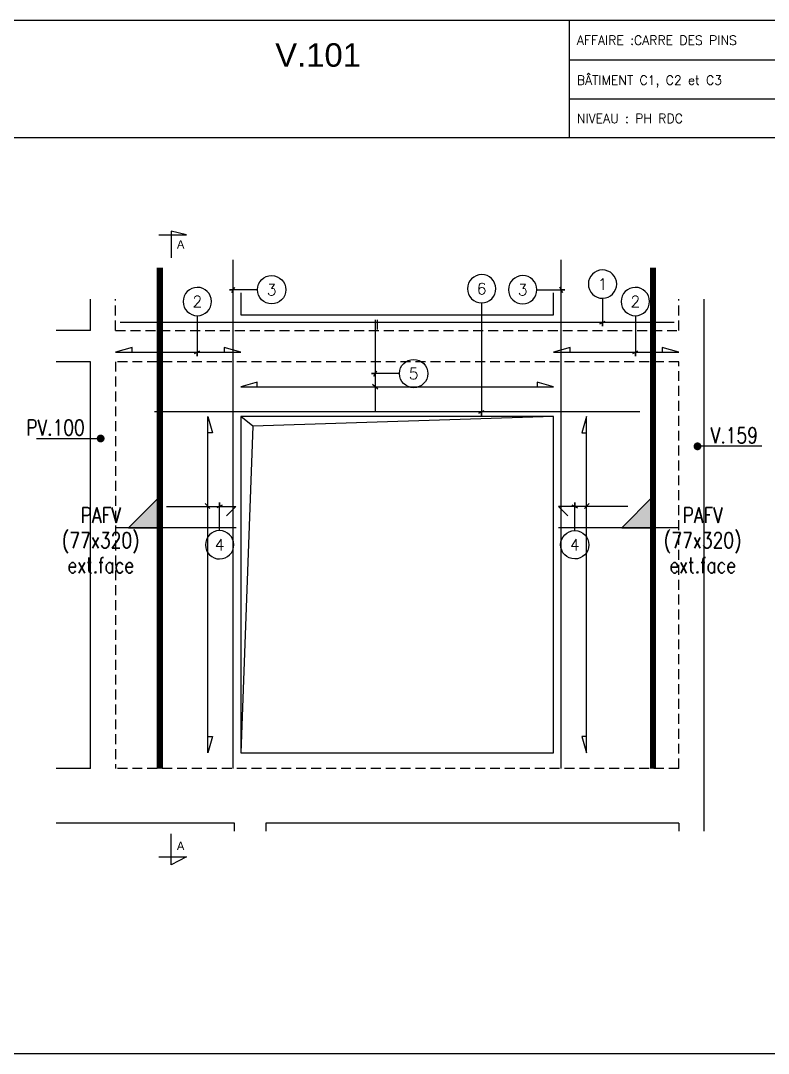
# Model space of a CAD drawing. Header units: metres. Extents: x -5618 to 118954, y -306 to 4637.
# Drawn here: x 14436 to 14914, y 914 to 1574 of the extents above; entities that cross this region are included whole.
import ezdxf
from ezdxf.enums import TextEntityAlignment as Align

# ---------------------------------------------------------------- set-up
doc = ezdxf.new("R2010")
doc.units = ezdxf.units.M
doc.linetypes.add('CACHE', pattern=[9.524999999999999, 6.35, -3.175])
for name, color, linetype in [('COTATION', 1, 'Continuous'), ('GO-FER-HA', 140, 'Continuous'), ('GO-TEXTE', 9, 'Continuous'), ('STR_TS', 22, 'Continuous'), ('STR_TS_TXT', 7, 'Continuous'), ('STR_VOI-POT', 6, 'Continuous')]:
    doc.layers.add(name, color=color, linetype=linetype)
doc.layers.add('Kofragna_forma', color=7, linetype='Continuous', lineweight=70)
doc.styles.add('ARIAL', font='ARIAL.TTF')
doc.styles.add('Lucida', font='LSANSI.TTF')
doc.styles.add('schéma', font='simplex.shx')
doc.styles.add('TEXTE', font='romans.shx')
doc.styles.add('TEXTE TS', font='romans.shx', dxfattribs={"width": 0.7, "oblique": 15})

# ---------------------------------------------------------------- blocks, each defined once
blk = doc.blocks.new('ime')
at = {"layer": 'COTATION', "const_width": 2.5}
blk.add_lwpolyline([(1.25, 0, -1), (-1.25, 0, -1)], format="xyb", close=True, dxfattribs=at)
at = {"layer": 'COTATION'}
blk.add_lwpolyline([(41.09158464876236, 0), (0, 0)], dxfattribs=at)
at = {"layer": 'COTATION', "color": 7, "style": 'TEXTE TS', "width": 0.8}
blk.add_attdef('NAME', (9.079526555316988, 2), '', height=10, dxfattribs=at)
blk = doc.blocks.new('mrega')
at = {"layer": 'STR_TS_TXT', "style": 'TEXTE TS', "width": 0.8}
for tag, p in [('ST10', (14.47619047619082, 0)), ('DIM', (14.47619047619082, -16)), ('NOTE', (14.47619047619082, -32))]:
    blk.add_attdef(tag, text='', height=10, dxfattribs=at).set_placement(p, align=Align.CENTER)
blk = doc.blocks.new('A$C6F247267')
blk.add_hatch(color=256).paths.add_polyline_path([(5.684341886080801e-14, -0.1999999999999886), (-0.1999999999999886, 0), (5.684341886080801e-14, 0)])
blk.add_lwpolyline([(-0.1999999999999886, 0), (5.684341886080801e-14, 0), (5.684341886080801e-14, -0.1999999999999886), (-0.1999999999999886, 0)])

msp = doc.modelspace()

# ---------------------------------------------------------------- linework, layer by layer
for p, q in [((14786.96997789425, 1573.712024445221), (14786.96997789425, 1498.770781202282)), ((14786.96997789448, 1548.714524444932), (14949.93993521995, 1548.714524444932)), ((14786.96997789448, 1523.717024444992), (14949.93993521995, 1523.717024444992))]:
    msp.add_line(p, q)
msp.add_lwpolyline([(14204.88718614844, 1573.712024445221), (14204.88718614844, 913.7780244450956), (15154.79218614824, 913.7780244450956), (15154.79218614824, 1573.712024445221)], close=True)
msp.add_lwpolyline([(15154.79218614824, 1498.770781202282), (14204.88718614844, 1498.770781202282)])
at = {"layer": 'COTATION'}
for p, q in [((14664.79692870088, 1338.165172963268, 93.84408971273348), (14661.44181164777, 1341.115866676594, 93.84408971273348)), ((14557.43389217972, 1261.865318388473, 187.688179425467), (14554.48319846639, 1265.220435441602, 187.688179425467)), ((14796.79269364364, 1261.865318388473, 187.688179425467), (14799.74338735697, 1265.220435441602, 187.688179425467))]:
    msp.add_line(p, q, dxfattribs=at)
for points, elevation in [([(14507.71962758552, 1361.809780175329), (14507.71962758552, 1364.809773905069), (14497.16197962843, 1361.809780175329), (14577.16197962843, 1361.809780175329), (14566.60433167137, 1364.809773905069), (14566.60433167137, 1361.809780175329)], 187.688179425467), ([(14787.67094086877, 1361.809780175327), (14787.67094086877, 1364.809773905067), (14777.11329291168, 1361.809780175327), (14857.11329291168, 1361.809780175328), (14846.55564495462, 1364.809773905068), (14846.55564495462, 1361.809780175328)], 187.688179425467), ([(14587.67094086877, 1339.64051981993), (14587.67094086877, 1342.64051354967), (14577.11329291168, 1339.64051981993), (14777.11329291168, 1339.640519819931), (14766.55564495462, 1342.640513549671), (14766.55564495462, 1339.640519819931)], 93.84408971273348), ([(14556.1770847837, 1116.345298602312), (14559.17707851344, 1116.345298602312), (14556.1770847837, 1105.787650645224), (14556.17708478369, 1320.787650645224), (14559.17707851343, 1310.230002688165), (14556.17708478369, 1310.230002688165)], 93.84408971273348), ([(14798.04950103966, 1116.345298602312), (14795.04950730992, 1116.345298602312), (14798.04950103966, 1105.787650645224), (14798.04950103967, 1320.787650645224), (14795.04950730993, 1310.230002688165), (14798.04950103967, 1310.230002688165)], 93.84408971273348)]:
    msp.add_lwpolyline(points, dxfattribs=dict(at, elevation=elevation))
at = {"layer": 'GO-FER-HA'}
for points, elevation in [([(14808.42560283872, 1396.29161645737, 512.322006256741), (14808.3548921606, 1396.291340416339), (14808.3548921606, 1378.423876040263), (14808.3548921606, 1380.82387604017), (14806.65783588574, 1379.926819765471), (14810.05194843546, 1381.720932315159)], 187.6881794254669), ([(14587.83481169271, 1401.840128890117, -512.322006256741), (14587.83453565167, 1401.769418211999), (14569.9670712756, 1401.769418211996), (14572.36707127551, 1401.769418211996), (14571.47001500081, 1400.072361937135), (14573.2641275505, 1403.466474486858)], 187.688179425467), ([(14731.16328941523, 1393.3445561487, 512.322006256741), (14731.09257873711, 1393.344280107669), (14731.09257873711, 1321.387650645317), (14731.09257873711, 1323.787650645223), (14729.39552246225, 1322.890594370525), (14732.78963501197, 1324.684706920213)], 93.84408971273348), ([(14766.39177413065, 1401.840128890117, 512.322006256741), (14766.39205017168, 1401.769418211999), (14784.25951454776, 1401.769418211996), (14781.85951454785, 1401.769418211996), (14782.75657082255, 1400.072361937135), (14780.96245827286, 1403.466474486858)], 187.688179425467), ([(14549.44296317576, 1385.152236033611, 512.322006256741), (14549.37225249764, 1385.151959992579), (14549.37225249764, 1359.409780175422), (14549.37225249764, 1361.809780175329), (14547.67519622278, 1360.912723900631), (14551.0693087725, 1362.706836450318)], 187.688179425467), ([(14829.39427645901, 1385.15223603361, 512.322006256741), (14829.32356578089, 1385.151959992578), (14829.32356578089, 1359.409780175421), (14829.32356578089, 1361.809780175328), (14827.62650950603, 1360.91272390063), (14831.02062205575, 1362.706836450317)], 187.688179425467), ([(14678.58711059153, 1348.246596974944, -512.322006256741), (14678.5868345505, 1348.175886296825), (14660.71937017442, 1348.175886296823), (14663.11937017433, 1348.175886296823), (14662.22231389963, 1346.478830021962), (14664.01642644932, 1349.872942571684)], 93.84408971273348), ([(14563.55422854472, 1247.826638993763, 512.322006256741), (14563.62493922284, 1247.826915034794), (14563.62493922284, 1265.69437941087), (14563.62493922284, 1263.294379410963), (14565.3219954977, 1264.191435685661), (14561.92788294798, 1262.397323135975)], 187.688179425467), ([(14790.67235727863, 1247.826638993763, -512.322006256741), (14790.60164660052, 1247.826915034794), (14790.60164660051, 1265.69437941087), (14790.60164660051, 1263.294379410963), (14788.90459032565, 1264.191435685661), (14792.29870287537, 1262.397323135975)], 187.688179425467)]:
    msp.add_lwpolyline(points, format="xyb", dxfattribs=dict(at, elevation=elevation))
at = {"layer": 'GO-TEXTE', "flags": 128}
for points, elevation in [([(14524.77881154822, 1436.881177525307), (14542.42655115506, 1436.875059120959), (14532.75033315025, 1439.158470040749), (14532.74342645071, 1422.23699573337)], 187.6881794254669), ([(14524.75513361873, 1039.464056069124), (14542.40287428606, 1039.464056069124), (14532.7248251245, 1034.184000174724), (14532.7248251245, 1054.105475679365)], 187.688179425467)]:
    msp.add_lwpolyline(points, dxfattribs=dict(at, elevation=elevation))
at = {"layer": 'Kofragna_forma', "color": 4, "lineweight": -3}
for p, q in [((14481.06447962837, 1375.790150645307, 187.688179425467), (14481.06447962837, 1395.790150645304, 187.688179425467)), ((14873.11329997487, 1395.790150645302, 187.688179425467), (14873.11329997487, 1156.787650645224, 187.688179425467)), ((14481.06447962837, 1375.790150645307, 187.688179425467), (14459.27129601081, 1375.790150645307, 187.688179425467)), ((14481.06447962837, 1355.790150645307, 187.688179425467), (14459.27129601081, 1355.790150645307, 187.688179425467)), ((14481.06447962837, 1095.787650645223, 187.688179425467), (14481.06447962837, 1355.790150645308, 187.688179425467)), ((14873.11445667732, 1156.787650645224, 187.688179425467), (14873.11445667732, 1055.787650645224, 187.688179425467)), ((14481.06447962837, 1095.787650645223, 187.688179425467), (14459.27129601081, 1095.787650645223, 187.688179425467)), ((14573.06447962837, 1060.787650645223, 187.688179425467), (14459.27129601081, 1060.787650645223, 187.688179425467)), ((14573.06447962837, 1055.787650645223, 187.688179425467), (14573.06447962837, 1060.787650645223, 187.688179425467)), ((14857.11329291168, 1060.787650645224, 187.688179425467), (14593.16197962844, 1060.787650645223, 187.688179425467)), ((14593.16197962844, 1060.787650645223, 187.688179425467), (14593.16197962843, 1055.787650645223, 187.688179425467)), ((14857.11329291168, 1060.787650645224, 187.688179425467), (14857.11329291168, 1055.787650645224, 187.688179425467))]:
    msp.add_line(p, q, dxfattribs=at)
at = {"layer": 'Kofragna_forma', "linetype": 'CACHE', "lineweight": -3}
for p, q in [((14497.16197962843, 1375.790150645304, 187.688179425467), (14497.16197962843, 1395.790150645304, 187.688179425467)), ((14857.11329291168, 1375.790150645304, 187.688179425467), (14857.11329291168, 1395.790150645302, 187.688179425467)), ((14497.16197962843, 1375.790150645304, 187.688179425467), (14857.11328850657, 1375.790150645304, 187.688179425467)), ((14497.16197962843, 1355.787650645223, 187.688179425467), (14497.16197962843, 1095.787650645223, 187.688179425467)), ((14857.11328850657, 1355.787650645223, 187.688179425467), (14497.16197962843, 1355.787650645223, 187.688179425467)), ((14857.11329291168, 1095.787650645224, 187.688179425467), (14857.11329291168, 1355.787650645223, 187.688179425467)), ((14857.11329291168, 1095.787650645224, 187.688179425467), (14497.16197962843, 1095.787650645223, 187.688179425467))]:
    msp.add_line(p, q, dxfattribs=at)
at = {"layer": 'Kofragna_forma', "color": 4, "lineweight": -3}
for points, elevation in [([(14577.11329291168, 1399.790150645302), (14577.11329291168, 1385.790150645304), (14777.11329291168, 1385.790150645304), (14777.11329291168, 1399.790150645302)], 187.688179425467), ([(14777.11329291168, 1320.787650645224), (14577.11329291168, 1320.787650645224), (14577.11329291168, 1105.787650645224), (14777.11329291168, 1105.787650645224), (14777.11329291168, 1320.787650645224)], 187.688179425467), ([(14777.11329291168, 1320.787650645224), (14584.76027593534, 1314.674900811525), (14577.11329291168, 1105.787650645224)], 187.688179425467), ([(14584.76027593534, 1314.674900811525), (14577.11329291168, 1320.787650645224)], 93.84408971273348)]:
    msp.add_lwpolyline(points, dxfattribs=dict(at, elevation=elevation))
at = {"layer": 'STR_TS', "linetype": 'CACHE', "ltscale": 2, "const_width": 4, "elevation": 187.688179425467}
for points in [[(14525.4796851039, 1095.787650645224), (14525.4796851039, 1415.787650645224)], [(14840.59377431877, 1095.787650645224), (14840.59377431877, 1415.787650645224)]]:
    msp.add_lwpolyline(points, dxfattribs=at)
at = {"layer": 'STR_TS', "color": 3, "elevation": 187.688179425467}
for points in [[(14574.11329291168, 1249.638548317425), (14497.16197962843, 1249.638548317425)], [(14857.06460619492, 1249.638548317425), (14780.11329291168, 1249.638548317425)]]:
    msp.add_lwpolyline(points, dxfattribs=at)
at = {"layer": 'STR_VOI-POT'}
for p, q in [((14572.36707127553, 1095.787650645224, 187.688179425467), (14572.3670712755, 1420.790150645303, 187.688179425467)), ((14781.85951454783, 1095.787650645224, 187.688179425467), (14781.85951454785, 1420.790150645303, 187.688179425467)), ((14854.11328850657, 1380.82387604017, 187.6881794254669), (14500.16197962843, 1380.82387604017, 187.688179425467)), ((14663.11937017434, 1382.517298608563, 93.8440897127335), (14663.11937017433, 1323.43502427244, 93.84408971273348)), ((14664.36432415907, 1382.517298608563, 93.84408971273353), (14664.36432415907, 1376.441061173066, 93.84408971273353)), ((14832.11329291168, 1323.787650645224, 93.84408971273348), (14522.11329291168, 1323.787650645223, 93.84408971273348))]:
    msp.add_line(p, q, dxfattribs=at)
at = {"layer": 'STR_VOI-POT', "elevation": 187.688179425467}
for points in [[(14529.69438121248, 1263.294379410815), (14574.02148091943, 1263.294379410815), (14568.03959224077, 1257.312490732163)], [(14824.53220461088, 1263.294379410815), (14780.20510490393, 1263.294379410815), (14786.18699358259, 1257.312490732163)]]:
    msp.add_lwpolyline(points, dxfattribs=at)

# ---------------------------------------------------------------- block references
at = {"layer": 'COTATION'}
ref = msp.add_blockref('ime', (14487.60559628583, 1306.68930034366, 187.688179425467), dxfattribs=dict(at, xscale=-1))
ref.add_attrib('NAME', 'PV.100', (14440.04987925432, 1308.68930034366, 187.688179425467), dxfattribs={"color": 7, "height": 10, "style": 'TEXTE TS', "width": 0.8})
ref = msp.add_blockref('ime', (14869.04536836689, 1301.687696427998, 187.688179425467), dxfattribs=at)
ref.add_attrib('NAME', 'V.159', (14877.49733195583, 1303.687696427998, 187.688179425467), dxfattribs={"color": 7, "height": 10, "style": 'TEXTE TS', "width": 0.8})
at = {"layer": 'STR_TS', "xscale": -100, "yscale": 100, "zscale": 100, "rotation": 180}
for p in [(14525.4796851039, 1249.638548317425, 187.688179425467), (14840.59377431876, 1249.638548317425, 187.688179425467)]:
    msp.add_blockref('A$C6F247267', p, dxfattribs=at)
at = {"layer": 'STR_TS_TXT'}
ref = msp.add_blockref('mrega', (14502.15296710855, 1252.694521724991, 281.5322691381999), dxfattribs=dict(at, xscale=-1))
ref.add_attrib('NOTE', 'ext.face', dxfattribs={"height": 10, "style": 'TEXTE TS', "width": 0.8}).set_placement((14487.67677663236, 1220.694521724991, 281.5322691381999), align=Align.CENTER)
ref.add_attrib('ST10', 'PAFV', dxfattribs={"height": 10, "style": 'TEXTE TS', "width": 0.8}).set_placement((14487.67677663236, 1252.694521724991, 281.5322691381999), align=Align.CENTER)
ref.add_attrib('DIM', '(77x320)', dxfattribs={"height": 10, "style": 'TEXTE TS', "width": 0.8}).set_placement((14487.67677663236, 1236.694521724991, 281.5322691381999), align=Align.CENTER)
ref = msp.add_blockref('mrega', (14886.86036630164, 1252.694521724991, 281.5322691381999), dxfattribs=dict(at, xscale=-1))
ref.add_attrib('NOTE', 'ext.face', dxfattribs={"height": 10, "style": 'TEXTE TS', "width": 0.8}).set_placement((14872.38417582545, 1220.694521724991, 281.5322691381999), align=Align.CENTER)
ref.add_attrib('ST10', 'PAFV', dxfattribs={"height": 10, "style": 'TEXTE TS', "width": 0.8}).set_placement((14872.38417582545, 1252.694521724991, 281.5322691381999), align=Align.CENTER)
ref.add_attrib('DIM', '(77x320)', dxfattribs={"height": 10, "style": 'TEXTE TS', "width": 0.8}).set_placement((14872.38417582545, 1236.694521724991, 281.5322691381999), align=Align.CENTER)

# ---------------------------------------------------------------- texts
for s, height, style, p in [('AFFAIRE :CARRE DES PINS', 5.832750000000001, 'schéma', (14791.96947789463, 1558.296899445046)), ('V.101', 15, 'ARIAL', (14599.19059096882, 1544.270736833045)), ('BÂTIMENT C1, C2 et C3', 5.832750000000001, 'schéma', (14791.96947789487, 1532.743899415404)), ('NIVEAU : PH RDC', 5.832750000000001, 'schéma', (14791.9694778944, 1508.301899474853))]:
    msp.add_text(s, height=height, dxfattribs=dict(style=style)).set_placement(p)
at = {"layer": 'GO-FER-HA', "style": 'TEXTE'}
for s, p in [('6', (14731.09257873709, 1402.401042742522, 187.8440897127336)), ('1', (14808.35489216058, 1405.348103051193, 281.688179425467)), ('3', (14757.33528753683, 1401.769418211979, 281.6881794254671)), ('2', (14549.37225249762, 1394.208722627433, 281.6881794254671)), ('2', (14829.32356578087, 1394.208722627432, 281.6881794254671)), ('4', (14563.62493922286, 1238.770152400057, 281.6881794254671))]:
    msp.add_text(s, height=7.199999999999999, dxfattribs=at).set_placement(p, align=Align.MIDDLE_CENTER)
for s, rotation, p in [('3', 359.9999999999479, (14596.89129828653, 1401.769418211979, 281.6881794254671)), ('5', 359.9999999999479, (14687.64359718535, 1348.175886296805, 187.8440897127336)), ('4', 359.9999999999544, (14790.60164660049, 1238.770152400057, 281.6881794254671))]:
    msp.add_text(s, height=7.199999999999999, rotation=rotation, dxfattribs=at).set_placement(p, align=Align.MIDDLE_CENTER)
at = {"layer": 'GO-TEXTE', "linetype": 'Continuous', "style": 'Lucida'}
for rotation, p in [(359.9819333185179, (14536.36060056598, 1428.084401796872, 187.6881794254669)), (0.001797547041295644, (14536.33997174901, 1043.734345014649, 187.688179425467))]:
    msp.add_text('A', height=5.319999999999999, rotation=rotation, dxfattribs=at).set_placement(p)

doc.saveas('drawing.dxf')
